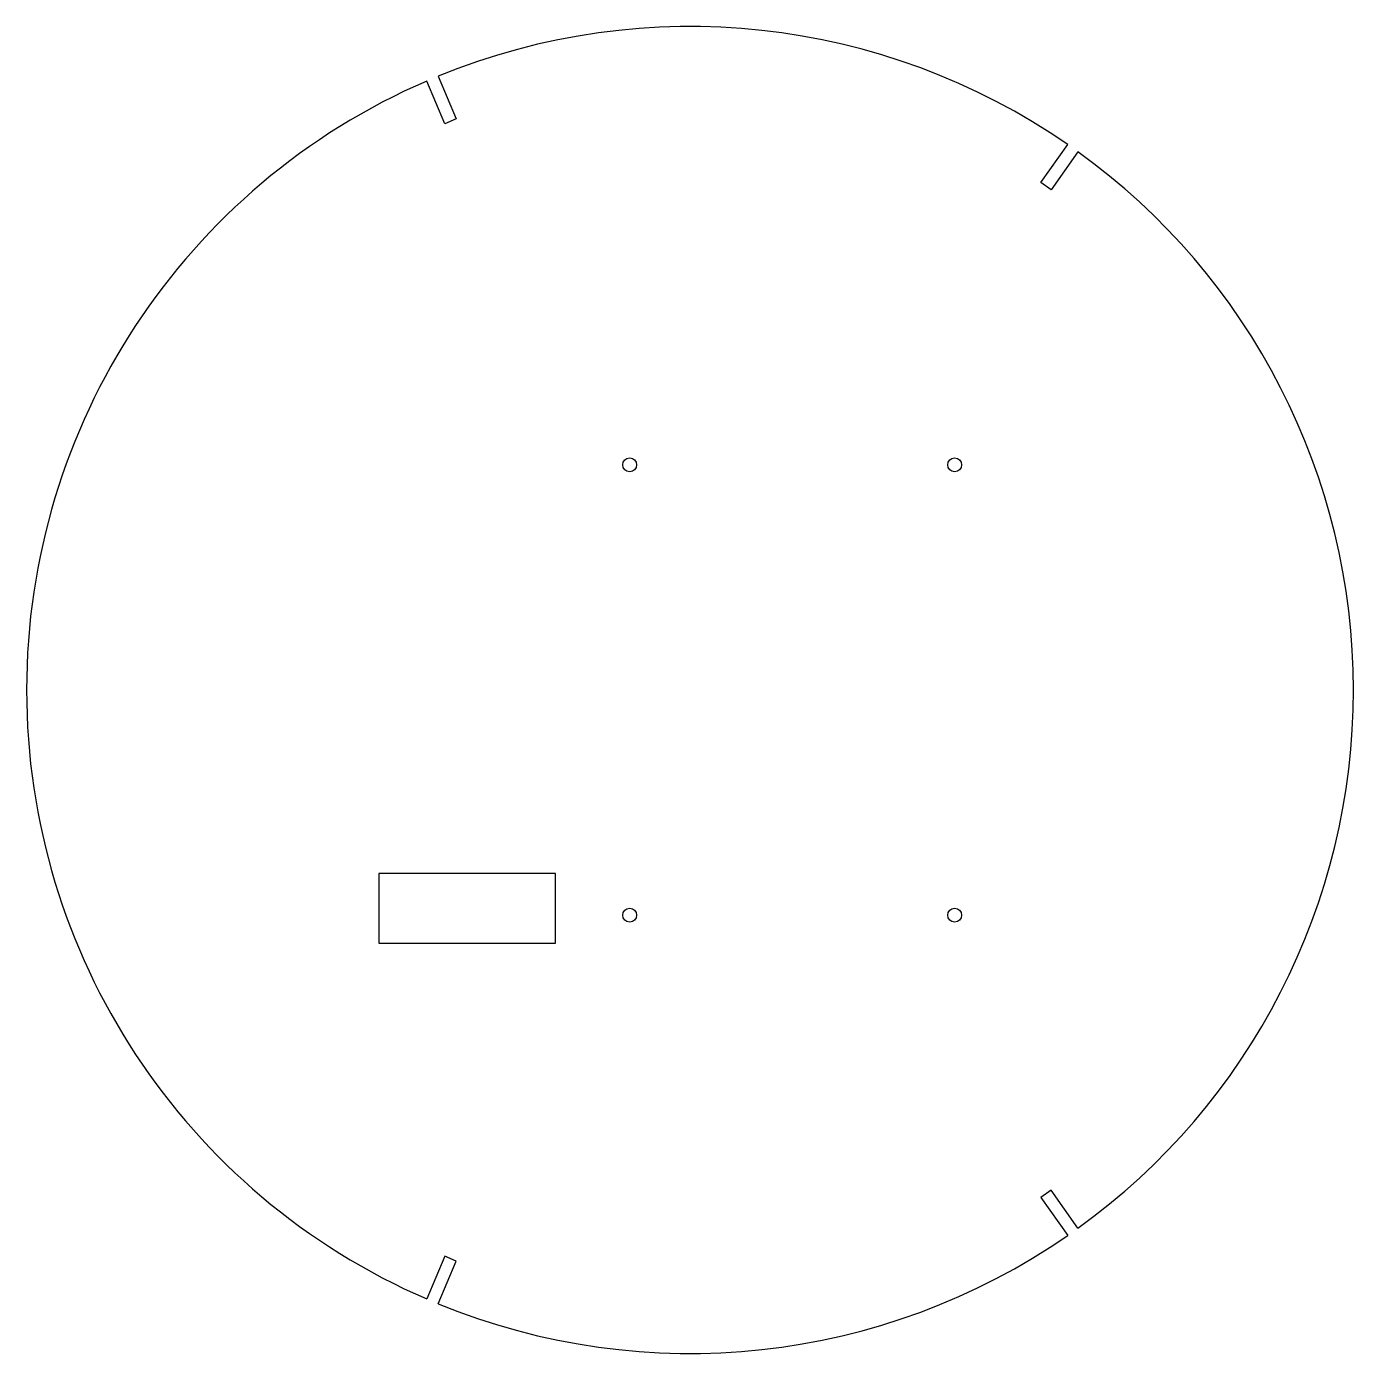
# Model space of a CAD drawing. Header units: millimetres. Extents: x 2839 to 3125, y 1291 to 1577.
import ezdxf

# ---------------------------------------------------------------- set-up
doc = ezdxf.new("R2010")
doc.units = ezdxf.units.MM
doc.layers.add('02 V2', color=4, linetype='Continuous')

msp = doc.modelspace()

# ---------------------------------------------------------------- linework, layer by layer
at = {"layer": '02 V2', "linetype": 'Continuous'}
for points in [[(2927.42, 1566.22), (2931.3, 1557.01), (2928.81, 1555.96), (2924.94, 1565.17)], [(3065.21, 1549.92), (3059.44, 1541.76), (3057.24, 1543.32), (3063.01, 1551.48)], [(2914.65, 1379.5), (2952.65, 1379.5), (2952.65, 1394.5), (2914.65, 1394.5), (2914.65, 1379.5)], [(3065.21, 1318.08), (3059.44, 1326.24), (3057.24, 1324.68), (3063.01, 1316.52)], [(2927.42, 1301.78), (2931.3, 1310.99), (2928.81, 1312.04), (2924.94, 1302.83)]]:
    msp.add_lwpolyline(points, dxfattribs=at)
for centre in [(2968.65, 1482.5), (3038.65, 1482.5), (2968.65, 1385.5), (3038.65, 1385.5)]:
    msp.add_circle(centre, 1.5, dxfattribs=at)
for start, end in [(55.296, 112.2982), (113.3807, 246.6193), (305.7866, 54.2134), (247.7018, 304.704)]:
    msp.add_arc((2981.65, 1434), 142.9, start, end, dxfattribs=at)

doc.saveas('drawing.dxf')
